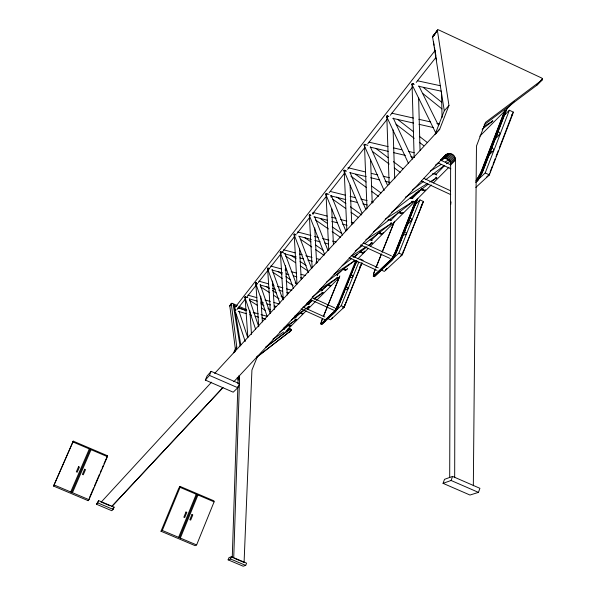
<?xml version="1.0" encoding="UTF-8"?>
<svg xmlns="http://www.w3.org/2000/svg" width="596" height="596" viewBox="0 0 596 596"><rect width="100%" height="100%" fill="white"/><g stroke="black" fill="none" stroke-linecap="round" stroke-linejoin="round"><path stroke-width="0.89" d="M449.697 477.575L450.643 164.995C451.425 159.75 443.849 155.884 440.511 160.361C443.402 157.448 446.829 151.645 451.775 154.036C454.085 155.109 455.664 157.62 455.418 160.182L454.681 477.657M473.328 485.77L476.472 146.065L485.524 122.351L542.025 79.991L542.42 79.052L541.846 78.091L438.514 29.845L437.62 29.949L432.607 37.004L444.281 110.774L435.095 134.264L439.714 129.161L448.959 105.47L437.352 30.18M419.219 190.839L419.01 192.009M256.727 357.25L289.731 331.652M288.538 328.173L291.176 329.357L291.384 330.318L256.533 357.272M237.946 383.779L238.087 379.354L237.245 377.432M233.721 558.072L239.562 378.557L238.735 375.92M321.669 323.926L321.698 324.395A7.01 0.879 -65.7 0 0 322.123 324.284L334.885 312.282A7.256 0.946 -65.6 0 0 335.749 311.172L337.671 307.484A6.601 0.857 -65.6 0 0 339.072 304.355L356.661 260.817M232.246 557.67L237.856 386.566M233.647 352.817L235.323 348.757L229.81 305.927L230.63 305.212M432.897 173.652L432.972 174.434M418.809 191.986L418.832 190.981M536.899 84.341L536.534 85.459L484.183 124.72M450.829 202.089L450.859 203.333M107.422 456.648L107.6 455.784L73.226 441.137L53.573 486.075L88.171 500.685L88.975 499.679L107.422 456.648L72.921 441.949L73.226 441.137M350.753 275.225A1.311 1.229 44.9 0 1 352.713 275.836A1.311 1.229 44.9 0 1 351.737 277.535A1.311 1.229 44.9 0 1 350.284 276.045L350.366 275.732M345.389 288.166L346.455 287.116A1.311 1.237 45.3 0 1 347.93 288.382A1.311 1.237 45.3 0 1 346.619 289.656A1.311 1.237 45.3 0 1 345.389 288.166L345.628 287.57M450.762 201.306L450.628 204.257A9.648 1.624 -64.5 0 0 450.867 204.257M478.461 492.385L479.914 488.31L452.573 476.405L444.519 479.333L443.059 483.341L469.991 495.038L478.461 492.385L451.09 480.48L443.059 483.341M451.09 480.48L452.573 476.405M478.499 179.232L485.211 172.944L509.364 110.23L513.454 112.167L489.368 174.881L475.809 187.435M488.75 175.455L489.413 173.734M490.076 172.02L492.378 166.008M493.041 164.295L495.35 158.29M496.006 156.569L498.316 150.564M499.306 147.987L512.493 113.657M504.417 111.392L481.859 169.823A9.231 1.617 -64.2 0 1 479.929 174.151L477.709 178.077A9.231 1.617 -64.2 0 1 476.219 180.111M505.058 110.208L482.164 169.532A10.154 1.781 -64.2 0 1 480.622 173.093L477.016 179.485A10.154 1.781 -64.2 0 1 475.951 180.849M484.712 164.921L485.71 162.35M506.868 108.487L483.006 170.359A9.231 1.624 -64.2 0 1 481.076 174.68L479.407 177.727M507.189 108.167L483.311 170.069A10.154 1.788 -64.2 0 1 481.777 173.63L478.156 180.014A10.154 1.788 -64.2 0 1 476.636 181.862M245.708 565.403L246.595 563.145L231.419 556.731L229.006 557.61L228.119 559.845L243.161 566.2L245.708 565.403L230.525 558.988L228.119 559.845M415.285 201.545L395.699 250.864A7.621 1.132 -65.1 0 1 394.098 254.47L392.354 257.636A7.621 1.132 -65.1 0 1 390.961 259.513L374.146 275.322A7.316 1.05 -65.3 0 1 373.528 275.367L373.767 273.691A7.316 1.05 -65.3 0 1 374.787 270.748L375.465 269.042M415.881 200.375L395.915 250.663A8.381 1.252 -65.1 0 1 394.619 253.643L391.796 258.791A8.381 1.252 -65.1 0 1 390.693 260.176L373.893 275.97A8.046 1.155 -65.3 0 1 373.297 276.186L373.677 273.46A8.046 1.155 -65.3 0 1 374.593 270.927L375.271 269.221M397.614 248.249L396.243 251.706A6.094 0.909 -65.1 0 1 395.953 252.413M398.299 246.52L400.013 242.2M400.698 240.464L402.419 236.143M403.105 234.414L408.938 219.715M409.623 217.987L411.337 213.666M412.022 211.938L413.743 207.617M414.429 205.888L417.17 198.967M417.61 198.52L396.66 251.303A7.621 1.14 -65.1 0 1 396.295 252.19M417.848 198.259L396.876 251.102A8.381 1.252 -65.1 0 1 395.58 254.082L392.757 259.23A8.381 1.252 -65.1 0 1 391.654 260.616L374.817 276.388A8.046 1.162 -65.3 0 1 374.221 276.611L373.275 276.142M391.594 259.945L398.88 253.106L419.964 199.898L423.406 201.485L402.36 254.701L384.338 271.418L380.993 269.891M401.935 255.095L423.406 201.485M230.525 558.988L231.419 556.731M375.957 267.515L381.418 253.851M382.103 252.145L394.045 222.263M376.15 267.328L381.269 254.522M382.297 251.959L394.582 221.213M343.929 307.394L361.735 263.201M327.651 318.495L330.586 319.821L344.25 307.089L362.07 262.866M355.834 260.437L338.23 303.975A6.601 0.857 -65.6 0 1 336.837 307.104L334.907 310.792A7.256 0.939 -65.6 0 1 334.051 311.902L321.319 323.926A7.01 0.879 -65.7 0 1 320.894 324.03L321.386 321.497A7.01 0.879 -65.7 0 1 322.227 319.247M350.284 276.045L350.522 275.449M356.334 261.152L338.751 304.66A5.275 0.685 -65.6 0 1 336.479 309.309M356.825 260.646L339.228 304.198A7.256 0.946 -65.6 0 1 338.096 306.791L337.284 308.467M329.588 316.67L341.21 305.718L358.717 262.344M196.62 544.953L214.091 501.839L213.897 500.819L179.999 486.381L178.681 488.429L161.002 531.252L195.115 545.653L196.62 544.953L162.291 530.447L161.002 531.252M323.263 316.7L339.839 275.896M323.412 316.558L339.645 276.589M180.335 538.069L197.954 494.971M257.591 356.192L251.929 370.064L244.077 562.445L234.519 558.407M237.782 387.728L239.45 383.66L211.14 371.338L207.013 376.083L205.352 380.084L233.215 392.19L237.782 387.728L209.449 375.405L205.352 380.084M178.621 537.346L196.248 494.24M179.478 537.704L197.105 494.606M162.291 530.447L180.074 487.349L179.999 486.381M234.779 351.983L236.798 347.095L231.285 303.722L232.067 303.312L237.327 305.606M209.449 375.405L211.14 371.338M113.143 509.401L114.097 507.144L98.638 500.61L96.47 504.246L111.795 510.72L113.143 509.401L97.677 502.868L96.47 504.246M97.677 502.868L98.638 500.61M88.171 500.685L88.901 498.979M89.638 497.265L93.669 487.863M94.399 486.15L99.532 474.178M100.262 472.464L101.365 469.901M102.095 468.195L103.197 465.625M103.927 463.919L106.133 458.786M72.459 492.698L91.054 449.675M70.715 491.961L89.326 448.944M71.587 492.333L90.19 449.31M53.573 486.075L72.921 441.949M336.852 307.268L337.262 306.411A7.256 0.939 -65.6 0 0 338.394 303.826M106.498 457.929L107.6 455.784M336.464 307.849L335.392 309.793A6.601 0.857 -65.6 0 1 334.289 311.321L321.549 323.36A6.37 0.797 -65.7 0 1 321.125 323.293L321.43 321.736A6.37 0.797 -65.7 0 1 322.376 319.113M336.934 308.929L336.226 310.173A6.601 0.857 -65.6 0 1 335.123 311.701L328.403 318.026M393.74 257.375L395.059 254.909A7.621 1.14 -65.1 0 0 395.908 253.099M479.355 177.809L478.856 178.614A9.231 1.624 -64.2 0 1 476.942 181.072L475.608 182.324M432.726 36.304L433.605 35.782M432.607 36.639L437.777 29.875M432.592 36.818L437.114 30.843M432.607 37.004L437.129 31.029M433.791 35.79L434.804 34.464M229.818 305.718L231.546 303.394M230.205 305.241L231.643 303.349M229.81 305.822L231.747 303.312M229.81 305.927L231.851 303.297M230.518 305.197L232.067 303.312M240.076 346.023L233.245 305.07L233.975 304.124L240.829 345.181M234.697 307.894L435.43 50.079M236.925 309.637L244.993 299.408M246.722 297.218L255.952 285.529M258.254 282.601L268.058 270.182M269.213 268.721L280.738 254.105M282.474 251.914L294.58 236.567M296.882 233.647L309.57 217.57M312.453 213.919L325.714 197.112M329.171 192.724L344.741 172.996M347.624 169.346L364.916 147.421M367.799 143.77L386.826 119.654M390.291 115.266L412.194 87.5M416.232 82.39L435.832 57.544M444.281 110.774L448.959 105.47M235.323 348.757L236.798 347.095M385.24 219.127L413.46 201.195M214.687 373.401L439.714 129.161M101.067 502.234L211.528 382.192M233.811 381.731L446.009 154.647M111.564 506.675L222.777 387.743M111.75 506.525L222.971 387.586M442.307 158.879L447 154.006M443.424 158.491L448.132 153.619M444.631 158.365L449.347 153.485M410.778 198.423L416.448 192.553M411.158 198.408L417.453 191.897M445.853 158.506L450.583 153.626M447.037 158.909L451.775 154.036M448.132 159.549L452.885 154.684M449.079 160.399L453.839 155.549M283.689 329.499L286.296 326.839M295.43 317.541L299.341 313.556M308.467 304.258L311.082 301.598M321.512 290.975L326.735 285.655M337.165 275.032L341.083 271.046M354.776 257.092L357.384 254.44M371.084 240.486L377.603 233.848M390.648 220.565L397.174 213.919M412.171 198.639L420.001 190.668M435.654 174.732L444.78 165.427M449.831 161.427L454.599 156.577M354.963 264.155L357.525 261.547M237.662 378.013L239.16 376.501M450.36 162.566L455.135 157.731M450.636 163.781L455.411 158.953M237.946 378.661L239.443 377.156M414.205 205.717L419.964 199.898M504.223 115.423L509.364 110.23M450.643 164.995L455.418 160.182M238.087 379.354L239.585 377.849M285.901 331.242L306.202 310.814M307.514 309.503L315.373 301.591M316.685 300.272L339.601 277.215M357.943 258.768L368.425 248.227M370.384 246.252L431.295 184.976M433.262 183.002L448.982 167.193M479.765 136.223L514.475 101.305M238.072 380.062L239.562 378.557M362.763 260.653L363.098 260.318L360.088 258.947M265.779 347.297L290.222 328.91L265.861 347.006M512.821 112.8L513.454 112.167M541.168 80.088L542.39 78.866M536.929 84.707L542.42 79.052M536.773 85.206L542.397 79.417M536.534 85.459L542.159 79.879M289.686 331.443L291.444 329.7M289.716 331.547L291.474 329.804M289.731 331.763L291.489 329.908M289.559 332.136L291.466 330.124M112.741 508.485L114.097 507.144M406.979 225.035L411.508 220.572M494.68 139.471L499.254 134.979M488.34 155.712L492.996 151.228M325.714 320.559L322.354 323.725A6.37 0.805 -65.7 0 1 322.183 323.851M385.627 265.54L387.616 263.678M382.483 268.796L375.07 275.747A7.316 1.05 -65.3 0 1 374.526 275.948M383.831 267.53L387.869 263.737M389.218 262.478L391.915 259.945A7.621 1.14 -65.1 0 0 392.213 259.632M435.303 165.263L438.961 162.447M441.159 160.764L444.08 158.514M482.112 129.272L492.348 121.398M412.492 189.878L423.555 181.385M425.767 179.687L444.214 165.532M446.426 163.833L450.114 161.002M391.572 212.243L428.308 184.089M431.243 181.84L436.391 177.899M373.521 231.837L413.266 201.433L412.015 201.321M355.209 251.043L362.539 245.44M364.737 243.757L391.863 223.038L390.663 222.949M342.149 265.816L351.685 258.545M353.152 257.42L367.091 246.789M368.551 245.671L372.224 242.87L371.07 242.795M326.317 282.28L354.359 260.906L353.689 260.981M312.341 296.935L338.088 277.334L337.008 277.289M303.17 307.64L312.736 300.369M314.211 299.244L323.039 292.532M291.422 320.022L303.99 310.471M306.21 308.788L309.168 306.538M279.576 332.188L296.45 319.382L294.633 318.875M272.953 339.191L283.696 332.002M283.927 327.793L296.257 319.575M294.357 316.379L309.093 306.62M306.91 303.185L311.499 300.16M313.794 298.656L322.957 292.614M319.411 289.619L337.91 277.52M334.036 274.138L354.262 261.003L353.868 261.212M352.124 255.826L365.996 246.893M368.313 245.41L372.165 242.93M365.855 239.711L391.587 223.314M405.325 197.239L427.31 183.583M429.664 182.123L436.734 177.735M430.394 171.045L441.338 164.354M445.249 161.963L449.16 159.572M483.386 126.724L492.899 121.018M413.132 201.56L411.508 201.835M433.083 173.421L435.542 174.278M404.274 232.045L404.624 231.971A1.512 1.401 45.2 0 1 406.316 233.431A1.512 1.401 45.2 0 1 404.833 234.869A1.512 1.401 45.2 0 1 403.418 233.155M491.581 148.076L491.603 148.069A1.81 1.639 45.1 0 1 493.562 149.522A1.81 1.639 45.1 0 1 492.475 151.473A1.81 1.639 45.1 0 1 490.322 150.356M491.693 121.42L492.356 121.301M435.661 178.085L436.25 177.981M390.626 223.634L391.155 223.545M371.248 243.228L371.755 243.138M337.075 277.788L337.53 277.714M322.16 292.867L322.6 292.792M308.743 306.791L307.856 306.813M295.929 319.747L295.072 319.761M247.802 297.583L246.297 297.426L245.023 296.503M283.48 252.592L280.522 251.676M322.771 292.621L322.004 292.487M433.754 173.481L435.728 174.084L436.779 175.097M410.301 197.522L412.723 198.542M388.89 219.477L391.185 220.453M436.801 177.429L435.825 177.206M328.985 194.415L326.213 193.372M367.799 145.387L364.722 144.239M492.251 120.861L492.728 120.928M417.64 80.832L440.34 85.727M418.75 86.308L441.45 91.233M391.781 113.195L413.438 118.068M418.854 119.289L430.58 121.927M436.898 123.35L439.61 123.961M392.809 118.373L413.564 123.074M418.981 124.303L433.419 127.574M369.066 142.161L388.048 146.601M393.472 147.868L401.607 149.775M408.834 151.466L414.257 152.732M370.123 147.115L388.205 151.369M393.628 152.643L405.384 155.407M410.808 156.681L414.429 157.53M346.641 171.164L344.413 170.151M296.257 234.943L294.342 234.049M269.504 268.811L267.746 267.976M257.651 283.808L255.811 282.728M347.937 167.714L365.087 171.864M371.405 173.391L377.73 174.919M383.139 176.23L389.464 177.757M349.934 172.684L366.182 176.632M370.697 177.727L379.719 179.925M385.143 181.244L389.65 182.339M420.344 189.796L423.957 190.675M330.378 191.458L345.598 195.25M350.083 196.367L355.454 197.708M360.826 199.042L367.099 200.606M371.576 201.724L373.364 202.171M330.586 195.793L345.814 199.6M350.292 200.725L357.458 202.513M362.83 203.862L367.307 204.979M397.763 212.608L401.346 213.502M312.855 212.422L327.152 216.08M331.622 217.22L336.092 218.367M340.562 219.507L346.82 221.109M351.282 222.248L353.964 222.934M313.98 216.81L327.39 220.252M331.86 221.399L337.224 222.777M342.581 224.156L347.051 225.303M378.341 233.334L381.023 234.027M297.538 231.948L310.978 235.465M314.561 236.403L318.145 237.342M322.622 238.519L328.895 240.158M332.479 241.104L336.062 242.043M298.693 236.18L311.239 239.473M314.822 240.419L320.201 241.834M324.678 243.012L328.262 243.95M359.626 252.205L362.316 252.905A1.959 1.512 86.6 0 0 363.985 251.929M283.547 249.769L295.124 252.868M299.572 254.06L302.246 254.775M305.808 255.729L312.043 257.397M316.491 258.59L320.052 259.543M283.823 253.613L296.294 256.965M299.855 257.919L303.416 258.88M307.871 260.072L312.319 261.272M315.88 262.225L317.661 262.702M342.596 269.399L345.27 270.122M270.763 266.054L281.431 268.967M284.985 269.936L286.758 270.42M291.206 271.634L296.532 273.087M300.98 274.302L305.42 275.516M271.947 270.01L282.616 272.931M286.169 273.899L288.837 274.629M293.277 275.844L296.838 276.82M300.391 277.796L302.165 278.28M327.048 285.097L329.715 285.819M258.91 281.17L268.699 283.89M272.26 284.873L274.041 285.372M277.602 286.356L282.944 287.838M286.505 288.829L291.846 290.312M260.117 284.992L269.019 287.473M272.581 288.464L275.255 289.209M278.809 290.2L282.37 291.198M286.825 292.435L288.606 292.934M247.951 295.147L256.898 297.672M264.959 299.944L270.323 301.457M273.907 302.47L279.278 303.982M249.188 298.864L257.241 301.144M260.825 302.157L263.507 302.917M267.09 303.93L270.666 304.943M274.249 305.957L276.037 306.463M300.205 313.302L301.993 313.809M237.871 307.983L246.759 310.531M253.866 312.565L258.314 313.839M260.981 314.599L267.202 316.387M238.221 311.335L246.222 313.638M249.776 314.658L251.557 315.165M255.11 316.185L258.664 317.206M262.225 318.234L265.779 319.255M288.002 325.639L289.775 326.146M370.146 239.316L372.187 240.672M321.177 289.447L322.607 290.23M388.927 219.44L390.477 220.229M410.167 197.656L411.225 198.118M414.227 84.394L412.38 83.425M388.823 116.622L387.087 115.699M310.911 215.461L309.518 214.679M102.013 502.406L110.126 505.84M54.154 484.965L88.975 499.679M180.074 487.349L214.091 501.839M239.011 306.344L246.565 309.674M253.181 312.617L254.961 313.369M233.245 305.07L236.642 306.575M238.34 307.32L245.992 310.687M262.143 317.802L264.691 318.927M287.637 329.037L289.343 329.789M302.947 307.089L324.857 316.975M301.055 308.914L324.649 319.553M320.946 323.069L321.937 323.419M320.886 323.986L321.691 324.351M341.21 305.718L344.25 307.089M337.157 306.635L337.999 307.007M336.494 307.782L337.336 308.162M312.237 297.702L334.758 307.886M336.137 308.683L336.971 309.056M335.943 309.026L336.785 309.406M335.004 310.643L335.839 311.023M310.322 299.594L333.671 310.151M391.907 258.619L392.868 259.059M360.61 244.978L390.097 258.455M351.23 255.528L378.274 267.865M349.159 257.688L377.045 270.405M398.88 253.106L402.36 254.701M394.5 253.896L395.461 254.336M393.695 255.259L394.656 255.699M393.285 256.287L394.247 256.727M363.567 243.108L391.371 255.833M393.062 256.697L394.023 257.137M423.726 178.323L450.576 190.78M421.394 181.013L450.747 194.624M485.211 172.944L489.368 174.881M480.473 173.399L481.62 173.935M478.96 176.327L480.108 176.863M478.67 176.841L479.817 177.377M440.437 160.033L450.367 164.66M477.158 179.262L478.305 179.798M438.149 162.902L450.807 168.795M336.576 274.391L337.545 275.032M307.856 303.736L309.093 304.727M295.072 316.804L295.929 317.377M283.316 328.813L284.143 329.365M281.223 253.121L280.396 252.525M249.605 300.406L257.39 305.353M261.286 307.827L265.175 310.307M260.854 303.751L263.968 305.741M267.857 308.214L270.189 309.704M260.392 286.728L269.705 292.74M273.586 295.243L279.017 298.752M266.256 286.542L269.355 288.546M272.454 290.557L276.328 293.068M280.984 296.078L283.309 297.583M272.953 272.312L282.258 278.421M286.132 280.969L293.113 285.551M278.116 271.553L281.99 274.108M285.856 276.656L290.505 279.718M295.147 282.78L296.696 283.8M307.663 303.938L308.102 304.221M321.467 289.827L321.922 290.125M285.67 256.094L295.601 262.739M300.19 265.809L308.594 271.433M336.442 274.532L337.351 275.225M290.87 255.23L296.212 258.82M300.026 261.376L306.128 265.473M300.287 239.138L311.79 246.99M315.627 249.605L324.06 255.364M343.236 268.446L344.771 269.489M304.817 237.677L310.941 241.872M315.537 245.023L323.196 250.26M315.426 219.902L328.351 228.916M332.151 231.561L340.517 237.394M360.289 251.177L361.809 252.235M320.797 218.866L326.869 223.113M332.181 226.83L341.292 233.207M332.859 199.302L345.717 208.481M351.007 212.258L358.569 217.652M378.989 232.231L380.501 233.304M336.807 197.082L345.866 203.571M350.396 206.812L361.72 214.925M350.97 176.23L366.6 187.673M371.807 191.48L378.497 196.389M399.335 211.64L400.825 212.727M355.745 174.404L366.145 182.048M371.345 185.87L381 192.962M372.984 151.853L389.166 164.042M394.314 167.916L400.192 172.348M421.521 188.411L422.996 189.521M375.793 148.322L388.264 157.754M393.405 161.643L402.948 168.854M395.99 124.147L414.227 138.309M419.338 142.28L423.711 145.677M397.539 119.304L413.557 131.791M419.383 136.335L427.384 142.578M422.557 93.311L441.949 108.904M423.637 87.679L441.554 102.147M295.43 317.139L295.825 317.482M370.913 240.181L371.397 240.59M245.396 297.821L244.844 297.195L255.654 329.32M279.874 303.222L267.477 268.319L268.066 268.997M294.647 235.196L294.268 234.854A1.93 1.691 -28.8 0 0 294.573 235.189M326.377 194.862L325.699 194.035L342.395 235.122M343.877 170.203L344.704 171.566M364.782 146.042L363.925 144.59M255.945 283.666L255.721 283.324L267.246 316.692M386.871 116.898L386.566 116.369L408.387 163.252M412.112 84.744L411.791 84.178L436.116 133.66M418.846 85.854L438.44 125.398M374.221 276.611L374.109 276.134M393.248 118.112L412.477 159.095M370.384 146.892L387.638 185.535M364.037 145.111L384.152 190.511M350.046 172.52L365.944 209.762M343.989 170.687L361.936 213.048M331.48 195.913L345.844 230.98M314.748 216.966L327.86 250.223M324.582 254.328L309.212 215.067L309.473 215.491A2.019 1.766 -27.4 0 0 309.741 215.894M299.341 236.411L311.552 268.483M308.445 272.618L293.917 234.034M284.94 253.27L296.465 284.523M280.15 252.153L293.508 288.643M272.089 269.466L282.69 299.11M260.169 284.493L270.234 313.451M249.426 299.237L258.53 326.131M239.003 311.157L247.698 337.463M235.718 312.58L245.224 341.538M387.981 220.036L388.078 220.445M433.501 41.668L434.126 45.311M434.439 47.129L434.752 48.947M435.065 50.772L435.996 56.233M436.309 58.05L436.622 59.868M245.068 297.158L247.854 337.463M249.866 310.643L251.49 334.453M260.705 296.078L262.396 321.915M255.781 282.459L258.731 326.772M272.588 281.007L274.369 309.48M267.604 268.334L270.465 313.362M280.366 252.011L283.242 299.781M285.536 265.63L287.279 295.013M299.542 248.986L301.233 279.382M294.163 234.362L296.994 284.128M314.77 227.888L316.603 263.164M309.324 214.985L312.133 267.909M325.997 193.655L328.776 250.238M331.085 195.466L331.175 197.321M331.711 208.451L333.44 244.606M344.175 170.396L346.842 230.19M350.068 185.132L351.782 224.662M364.447 144.478L367.002 208.593M370.556 159.4L372.239 203.057M386.789 115.9L389.143 184.201M393.092 129.876L394.716 178.77M412.045 83.604L414.153 157.575M418.615 97.669L420.046 150.348M441.517 92.507L442.068 117.479M393.315 258.075A7.621 1.14 -65.1 0 1 392.548 259.215M418.079 191.249A7.569 1.103 -64.8 0 1 418.347 191.003M395.632 253.144A6.094 0.909 -65.1 0 1 394.954 254.589M394.604 255.282A6.094 0.909 -65.1 0 1 394.247 255.945M393.904 256.556A6.094 0.909 -65.1 0 1 393.569 257.114M393.248 257.614A6.094 0.909 -65.1 0 1 392.95 258.031M392.682 258.366A6.094 0.909 -65.1 0 1 392.444 258.619M409.743 218.27A1.505 1.393 44.8 0 1 411.702 219.268A1.505 1.393 44.8 0 1 410.681 221.064A1.505 1.393 44.8 0 1 408.893 219.745M409.154 218.695A1.505 1.393 44.8 0 1 409.415 218.441M421.998 203.966A3.524 0.536 -64.8 0 1 421.186 206.171M420.798 206.998A3.524 0.536 -64.8 0 1 420.381 207.795M386.871 268.356A3.42 0.507 -65.2 0 1 385.567 269.571M403.619 250.439A3.539 0.544 -65.1 0 1 403.134 251.855M402.397 253.531A3.539 0.544 -65.1 0 1 401.98 254.313M401.22 255.528A3.539 0.544 -65.1 0 1 400.706 256.004M290.997 325.647A1.602 1.281 89.6 0 1 288.829 325.081A1.602 1.445 -31.8 0 0 291.496 325.148M235.852 310.449A1.579 1.296 88.6 0 1 235.442 308.944M245.425 297.68A1.639 1.453 -33.5 0 1 245.217 297.367M257.114 284.091A1.706 1.386 87.3 0 1 256.355 282.66M330.966 285.253A1.803 1.609 -27.8 0 1 328.657 284.612A1.803 1.415 87.8 0 0 330.445 285.782M281.089 253.017A1.848 1.624 -30 0 1 280.522 252.406M303.126 313.317A1.661 1.497 -30.5 0 1 301.002 312.706A1.661 1.326 89 0 0 303.252 313.302M268.938 269.109A1.773 1.43 86.6 0 1 268.222 268.066M245.887 297.709A1.639 1.341 88 0 1 245.44 296.577M316.498 299.84A1.728 1.55 -29.2 0 1 316.074 299.989M267.991 268.99A1.773 1.565 -31.2 0 1 267.76 268.654M424.829 190.668A2.272 1.691 84.7 0 1 422.616 188.485M345.531 171.223A2.235 1.721 83.1 0 1 345.039 170.225M347.572 268.468A1.885 1.676 -26.3 0 1 347.341 268.885M347.006 269.243A1.885 1.676 -26.3 0 1 344.428 269.213M383.325 232.634A2.064 1.825 -23.3 0 1 379.682 232.172M326.429 194.676A2.116 1.84 -26.1 0 1 326.146 194.289M364.745 251.169A1.967 1.751 -24.8 0 1 364.499 251.601M364.149 251.974A1.967 1.751 -24.8 0 1 361.034 251.14M313.071 213.696A2.019 1.766 -27.4 0 1 313.22 214.135A2.019 1.594 84.5 0 0 313.146 213.599M346.879 269.168A1.877 1.46 87.2 0 1 344.354 269.28M281.364 252.674A1.848 1.483 85.9 0 1 280.94 251.87M402.188 213.487A2.16 1.632 85.3 0 1 400.058 211.438M402.903 212.921A2.16 1.632 85.3 0 1 402.576 213.264M327.137 194.572A2.123 1.654 83.8 0 1 326.668 193.625M425.663 189.833A2.287 1.997 -20.3 0 1 422.497 188.604M402.941 212.727A2.168 1.907 -21.8 0 1 399.953 211.543M344.615 171.551A2.228 1.93 -24.8 0 1 344.317 171.149M381.827 234.005A2.056 1.572 86 0 1 379.771 232.067M382.513 233.453A2.056 1.572 86 0 1 382.2 233.788M310.568 215.603A2.019 1.594 84.5 0 1 310.114 214.709M362.323 252.905A1.959 1.512 86.6 0 1 361.116 251.05M295.303 234.98A1.93 1.535 85.2 0 1 294.864 234.131M388.018 116.362A2.488 1.87 81.7 0 1 387.802 115.766M387.244 117.345A2.488 2.123 -22 0 1 386.901 116.905M413.371 84.118A2.645 1.952 81 0 1 413.147 83.477M365.378 145.148A2.354 1.795 82.4 0 1 365.169 144.582M336.219 309.719A5.275 0.685 -65.6 0 1 335.772 310.337M361.75 262.978A3.047 0.402 -65.3 0 1 361.496 263.648M361.191 264.363A3.047 0.402 -65.3 0 1 360.856 265.086M360.505 265.764A3.047 0.402 -65.3 0 1 360.178 266.345M359.88 266.799A3.047 0.402 -65.3 0 1 359.649 267.09M332.575 317.348A2.973 0.387 -65.6 0 1 331.555 318.555M345.36 302.53A3.069 0.41 -65.6 0 1 345.471 303.267M345.024 304.534A3.069 0.41 -65.6 0 1 343.698 307.231A3.069 0.41 -65.6 0 1 342.953 307.931M342.968 307.64A3.069 0.41 -65.6 0 1 343.08 307.193M480.413 175.239A7.383 1.296 -64.2 0 1 479.966 176.058M497.861 131.835A1.803 1.624 44.7 0 1 499.768 134.309A1.803 1.624 44.7 0 1 496.833 134.51M511.688 114.76A4.269 0.752 -63.8 0 1 511.644 115.266M488.169 175.477A4.291 0.775 -64.2 0 1 486.746 176.796M191.942 514.572L189.833 519.742L190.683 520.107L192.799 514.937L191.942 514.572M185.967 512.038L183.844 517.209L184.7 517.574L186.816 512.396L185.967 512.038M84.639 469.261L82.412 474.423L83.276 474.788L85.504 469.626L84.639 469.261M78.575 466.683L76.34 471.846L77.204 472.211L79.447 467.048L78.575 466.683"/></g></svg>
